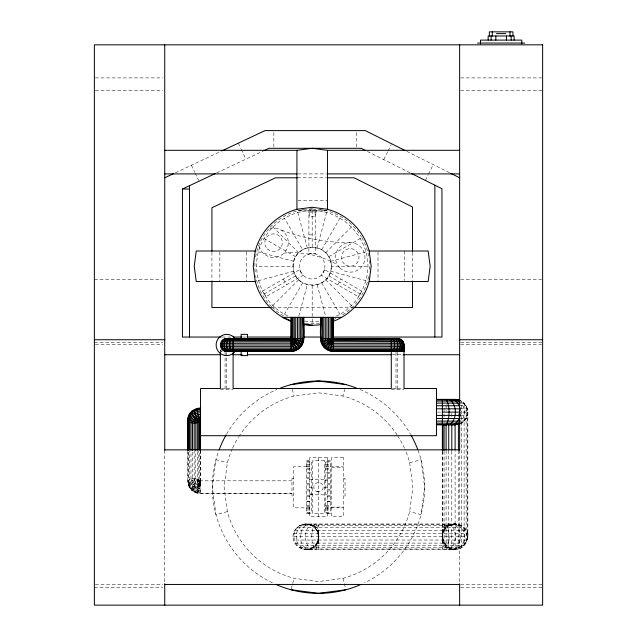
<?xml version="1.0" encoding="UTF-8"?>
<svg xmlns="http://www.w3.org/2000/svg" width="637" height="637" viewBox="0 0 637 637"><rect width="100%" height="100%" fill="white"/><g stroke="black" fill="none" stroke-linecap="round" stroke-linejoin="round"><path stroke-width="0.48" stroke-dasharray="3.19 2.39" d="M291.961 480.816L200.536 480.816C195.408 488.563 197.008 502.872 200.48 482.679C200.735 477.694 192.876 477.909 189.659 479.422C183.974 485.004 193.998 494.439 200.536 493.556L291.961 493.556M200.48 481.031L199.93 480.601C195.742 481.238 191.665 485.92 191.681 490.164L194.596 492.178C198.163 490.052 200.321 485.115 200.432 481.007L199.684 480.075M232.29 448.79A94.372 94.372 0 0 0 227.345 462.765L224.128 487.186L227.345 511.615A94.372 94.372 0 0 0 294.079 578.34L318.5 581.557L342.921 578.34A94.372 94.372 0 0 0 409.655 511.615L412.872 487.186L409.655 462.765A94.372 94.372 0 0 0 404.71 448.79M287.908 316.024C264.204 305.418 251.798 276.705 258.351 251.838C264.865 228.078 287.55 210.664 312.194 210.528C342.021 210.337 368.114 236.431 367.931 266.266C367.517 286.921 355.557 307.456 336.479 316.024M293.084 266.266C292.829 241.455 331.558 241.455 331.304 266.266C331.558 291.077 292.829 291.077 293.084 266.266L256.456 266.266M293.02 536.728C292.98 529.912 298.944 523.948 305.76 523.988L455.105 523.988C487.608 531.131 449.698 567.71 442.365 536.29C442.094 525.509 456.888 519.903 464.11 527.715C472.113 535.112 465.989 549.898 455.105 549.468L305.76 549.468C298.944 549.508 292.98 543.544 293.02 536.728L467.845 536.728L467.845 412.115C467.757 407.139 464.684 402.178 459.938 400.45M299.39 547.764L461.475 547.764L461.475 401.079L460.822 401.079C468.856 405.681 468.856 418.557 460.822 423.151L461.475 423.151C465.321 420.842 467.765 416.598 467.845 412.115L461.188 412.115M291.961 493.341L200.536 493.341L194.277 491.883C197.964 472.296 207.351 483.825 192.135 490.546L191.681 490.164M200.536 492.704C196.26 492.632 192 490.737 189.507 487.186C190.67 483.093 195.559 479.772 199.795 480.449L200.536 481.668C199.373 485.76 194.476 489.089 190.24 488.412L188.234 484.526C189.507 480.266 198.147 477.336 200.536 481.668C199.039 485.943 192.016 488.157 188.441 485.298L187.796 481.668L187.796 451.275M200.321 480.847L200.48 482.679M298.793 316.278L307.249 284.723M317.138 247.809L326.622 212.424M291.276 588.787L294.079 578.34M397.122 434.983A94.372 94.372 0 0 0 342.921 396.031L344.705 389.382M383.745 159.624L387.694 151.71M388.14 150.834L391.214 144.679M425.357 180.43L427.992 175.151M428.43 174.275L433.271 164.601M222.225 351.361L220.362 351.361L220.577 349.291M284.325 314.535L302.639 282.812A19.11 19.11 0 0 1 302.639 249.712L284.325 217.997M321.749 249.712L340.062 217.997M337.753 284.827L341.05 279.117M272.779 305.68L298.681 279.778M325.706 252.754L351.608 226.852M263.925 294.135L295.64 275.821M328.74 256.711L360.462 238.397M175.486 172.738L221.143 151.248M216.66 172.914L262.723 151.24M459.938 423.82C469.453 420.794 470.417 406.302 461.475 401.891M258.351 280.694L293.737 271.211M330.651 261.321L366.028 251.838M227.345 511.615L215.951 514.664L212.336 487.186L215.951 459.707L227.345 462.765M409.655 462.765L421.049 459.707L424.664 487.186L421.049 514.664L409.655 511.615M318.922 321.12L312.194 322.003L304.502 320.992M238.803 436.64A94.372 94.372 0 0 1 294.079 396.031L318.5 392.814L342.921 396.031M305.76 549.468C318.46 549.476 321.398 533.48 316.056 524.418L315.204 523.988L314.352 524.418C310.896 531.871 310.896 541.585 314.352 549.03L315.204 549.468L316.056 549.03C319.424 541.601 320.865 527.969 312.13 523.988C303.268 527.778 303.268 545.678 312.13 549.468C321.183 545.527 320.578 528.758 311.819 524.418C300.831 522.197 297.606 538.655 303.124 545.734C311.907 556.881 323.222 539.013 317.019 530.358C312.154 518.852 295.106 525.135 296.436 536.728C294.939 550.448 316.024 554.166 318.126 540.025C321.812 528.407 305.856 518.359 297.495 527.715C287.343 537.15 300.306 555.424 312.345 547.764C323.206 541.792 318.213 523.439 305.76 523.988M455.105 523.988C442.404 523.964 439.458 539.985 444.801 549.03L445.661 549.468L446.513 549.03C449.969 541.585 449.969 531.871 446.513 524.418L445.661 523.988L444.801 524.418C441.441 531.855 440 545.487 448.735 549.468C457.589 545.678 457.589 527.778 448.735 523.988C439.681 527.93 440.278 544.691 449.037 549.03C460.033 551.252 463.258 534.793 457.74 527.715C448.95 516.575 437.643 534.435 443.838 543.098C448.703 554.604 465.751 548.322 464.429 536.728C465.918 523.009 444.841 519.29 442.739 533.432C439.052 545.041 455.009 555.098 463.37 545.734C473.514 536.306 460.559 518.032 448.512 525.692C437.643 531.656 442.651 550.01 455.105 549.468L455.105 450.598M95.359 77.897L162.754 77.897M460.639 77.897L541.641 77.897M95.359 90.247L162.754 90.247M460.639 90.247L542.628 90.247M297.909 173.901L326.47 173.901M297.439 177.795L326.287 177.795M297.909 200.448L327.458 200.448M308.897 234.846L315.49 234.846M302.639 249.712A19.11 19.11 0 0 1 331.304 266.266L367.931 266.266M94.372 279.571L162.754 279.571M460.639 279.571L541.641 279.571M272.485 307.552L352.898 307.552M222.209 337.045L231.159 337.045M243.087 337.045L246.073 337.045M94.372 342.459L162.754 342.459M460.639 342.459L542.628 342.459M95.359 344.498L162.754 344.498M460.639 344.498L541.641 344.498M392.129 354.737L402.058 354.737M221.342 388.522L232.123 388.522M392.265 388.522L403.046 388.522M220.362 389.701L233.102 389.701M391.285 389.701L404.025 389.701M459.173 405.745L466.133 405.745L466.133 543.098L294.724 543.098M460.073 408.819L467.407 408.819L467.407 540.025L293.458 540.025M437.444 412.115L441.377 412.115M461.069 415.412L467.407 415.412M459.173 418.485L466.133 418.485M464.11 421.121L461.196 421.121C465.424 416.08 465.424 408.158 461.196 403.11L464.11 403.11L464.11 545.734L296.754 545.734M309.654 460.647L306.708 460.647L306.708 513.733L309.654 513.733M327.346 460.647L330.292 460.647L330.292 513.733L327.346 513.733M306.708 461.236L311.421 461.236L311.421 472.861L306.708 472.861M330.292 461.236L325.579 461.236L325.579 472.861L330.292 472.861M306.708 462.04L311.421 462.04M325.579 462.04L330.292 462.04M306.708 464.397L311.421 464.397M325.579 464.397L330.292 464.397M306.708 465.958L311.421 465.958M325.579 465.958L330.292 465.958M306.708 466.547L293.729 466.547L293.729 507.832L306.708 507.832M330.292 466.547L343.271 466.547M306.708 466.754L311.421 466.754M325.579 466.754L330.292 466.754M331.479 467.247L343.271 467.247M306.708 468.147L311.421 468.147M325.579 468.147L330.292 468.147M306.708 469.111L311.421 469.111M325.579 469.111L330.292 469.111M306.708 473.028L311.421 473.028L311.421 477.75L306.708 477.75M330.292 473.028L325.579 473.028L325.579 477.75L330.292 477.75M293.729 478.339L291.961 478.339L291.961 496.032L293.729 496.032M343.271 478.339L345.039 478.339L345.039 496.032L343.271 496.032M306.708 478.721L311.421 478.721L311.421 483.443L306.708 483.443M330.292 478.721L325.579 478.721L325.579 483.443L330.292 483.443M309.654 479.557L327.346 479.557M324.4 480.314L327.346 480.314M306.708 484.829L311.421 484.829L311.421 489.542L306.708 489.542M330.292 484.829L325.579 484.829L325.579 489.542L330.292 489.542M309.654 487.186L312.6 487.186M324.4 487.186L327.346 487.186M306.708 490.936L311.421 490.936L311.421 495.65L306.708 495.65M330.292 490.936L325.579 490.936L325.579 495.65L330.292 495.65M309.654 494.057L312.6 494.057M309.654 494.822L327.346 494.822M306.708 496.621L311.421 496.621L311.421 501.343L306.708 501.343M330.292 496.621L325.579 496.621L325.579 501.343L330.292 501.343M306.708 501.51L311.421 501.51L311.421 513.135L306.708 513.135M330.292 501.51L325.579 501.51L325.579 513.135L330.292 513.135M306.708 505.26L311.421 505.26M325.579 505.26L330.292 505.26M306.708 506.232L311.421 506.232M325.579 506.232L330.292 506.232M331.479 507.124L343.271 507.124M306.708 507.617L311.421 507.617M325.579 507.617L330.292 507.617M330.292 507.832L343.271 507.832M306.708 508.422L311.421 508.422M325.579 508.422L330.292 508.422M306.708 509.974L311.421 509.974M325.579 509.974L330.292 509.974M306.708 512.331L311.421 512.331M325.579 512.331L330.292 512.331M302.464 524.418L458.401 524.418M299.39 525.692L461.475 525.692M296.754 527.715L464.11 527.715M294.724 530.358L466.133 530.358M293.458 533.432L467.407 533.432M302.464 549.03L458.401 549.03L458.401 451.147M95.359 584.447L162.754 584.447M460.639 584.447L542.628 584.447M94.372 587.68L162.754 587.68M460.639 587.68L542.628 587.68M200.536 481.031L199.214 480.561L198.672 479.422M200.536 481.668L198.282 480.863L197.351 478.913M200.536 482.679L197.199 481.484L195.814 478.594M200.536 484.001C197.454 484.04 194.221 481.755 194.166 478.483M200.536 485.537C196.65 485.593 192.581 482.711 192.517 478.594M200.536 487.186C195.909 487.249 191.06 483.817 190.981 478.913M200.536 488.834C195.272 488.905 189.746 485.004 189.659 479.422M200.536 490.371C194.779 490.45 188.743 486.182 188.648 480.075M200.536 491.692C194.468 491.772 188.114 487.273 188.011 480.847M318.5 491.907L316.143 491.27A4.722 4.722 0 0 1 316.143 483.101A4.722 4.722 0 0 1 323.222 487.186A4.722 4.722 0 0 1 316.143 491.27M258.351 251.838L293.737 261.321M330.651 271.211L366.028 280.694M200.313 483.977L199.684 483.26L199.684 450.662M200.058 485.482L198.672 483.921L198.672 450.59M199.715 487.09L197.781 485.808L197.351 484.431L197.351 450.478M199.317 488.698L197.199 487.639L195.814 484.749L195.814 451.139M198.887 490.187C196.403 489.614 194.205 487.504 194.166 484.853L194.166 450.542M198.465 491.453C195.336 490.737 192.565 488.077 192.517 484.749L192.517 451.139M198.067 492.425C194.341 491.565 191.044 488.404 190.981 484.431L190.981 450.478M197.725 493.022C193.489 492.043 189.73 488.444 189.659 483.921L189.659 450.59M406.709 151.319L449.945 172.945M367.318 151.415L410.308 172.906M263.925 238.397L295.64 256.711M328.74 275.821L360.462 294.135M272.779 226.852L298.681 252.754M325.706 279.778L351.608 305.68M321.749 282.812L340.062 314.535M283.338 279.117L286.634 284.827M220.362 349.713L220.577 351.361M190.24 488.412L189.054 485.927L188.648 483.26L188.648 451.641M238.326 143.166L240.834 148.501M241.256 149.392L245.858 159.178M191.426 165.238L194.771 172.348M195.193 173.24L198.537 180.359M297.766 212.424L307.249 247.809M317.138 284.723L325.595 316.278M292.295 389.382L294.079 396.031M342.921 578.34L345.724 588.787M459.643 450.248L459.643 583.285M458.401 413.532L458.401 417.49M451.8 413.532L451.8 417.49M451.8 451.147L451.8 549.03M448.735 450.399L448.735 547.764M446.091 404.837L446.091 410.777M446.091 450.375L446.091 545.734M444.069 408.381L444.069 417.283M444.069 451.37L444.069 543.098M442.795 451.37L442.795 540.025M442.365 451.155L442.365 549.468M412.465 252.324L412.465 279.938M404.551 251.002L404.551 280.543M397.655 352.349L397.655 389.701M396.007 352.349L396.007 389.701M378.012 251.981L378.012 280.543M356.433 132.576L356.433 148.302M318.5 457.692L318.5 516.679M318.5 523.988L318.5 549.468M316.318 210.887L316.318 212.065L308.061 212.065L308.061 210.887M315.14 212.065L315.14 216.787L309.248 216.787L309.248 212.065M312.194 210.528L312.194 247.156M312.194 285.376L312.194 325.244M273.854 132.576L273.854 147.322M246.376 251.981L246.376 281.53M226.732 352.349L226.732 389.701M225.084 352.349L225.084 389.701M221.214 350.541L221.214 351.361M219.837 251.981L219.837 281.53M211.922 252.212L211.922 279.882M200.536 450.208L200.536 493.556M200.321 450.455L200.321 482.496C197.351 485.744 190.989 485.744 188.011 482.496L188.011 451.123M164.736 450.248L164.736 583.285M331.304 266.266A19.11 19.11 0 0 1 302.639 282.812M368.592 276.546A57.33 57.33 0 0 1 340.859 315.912M335.866 318.484A57.33 57.33 0 0 1 334.13 319.233M319.678 323.102A57.33 57.33 0 0 1 309.399 323.524M308.459 323.477A57.33 57.33 0 0 1 304.709 323.102M283.529 315.912A57.33 57.33 0 0 1 272.317 307.456M271.657 306.803A57.33 57.33 0 0 1 255.628 275.614M255.142 271.872A57.33 57.33 0 0 1 255.055 261.592M255.628 256.918A57.33 57.33 0 0 1 300.075 210.234M300.99 210.043A57.33 57.33 0 0 1 304.709 209.422M309.399 209A57.33 57.33 0 0 1 314.989 209M319.678 209.422A57.33 57.33 0 0 1 323.397 210.043M324.313 210.234A57.33 57.33 0 0 1 352.731 225.729M353.384 226.39A57.33 57.33 0 0 1 361.37 236.797M361.84 237.601A57.33 57.33 0 0 1 368.592 255.986M369.245 260.652A57.33 57.33 0 0 1 369.452 263.471M369.524 266.266A57.33 57.33 0 0 1 369.245 271.872M350.239 242.673A194.444 194.444 0 0 1 315.004 239.456L309.208 238.294A194.444 194.444 0 0 1 280.933 229.901M283.983 253.096A90.669 90.669 0 0 1 311.628 254.816L316.127 255.915A90.669 90.669 0 0 1 337.467 264.793M269.746 228.428A14.747 14.747 0 0 1 288.083 240.109A14.747 14.747 0 0 1 274.842 257.364A14.747 14.747 0 0 1 258.813 242.673M418.039 450.271A106.164 106.164 0 0 1 364.587 582.831M272.413 582.831A106.164 106.164 0 0 1 218.961 450.271M226.557 434.108A106.164 106.164 0 0 1 276.952 389.486M360.048 389.486A106.164 106.164 0 0 1 410.443 434.108M232.704 447.883A94.372 94.372 0 0 1 238.286 437.476M397.663 435.812A94.372 94.372 0 0 1 404.296 447.883M324.496 269.562L323.23 272.636L321.199 275.272L358.44 296.77L361.736 291.061L324.496 269.562A12.74 12.74 0 0 0 308.897 253.956L308.897 210.958L315.49 210.958L315.49 253.956L312.194 253.526L308.897 253.956A12.74 12.74 0 0 0 303.188 275.272L265.947 296.77L262.651 291.061L299.884 269.562L301.158 272.636L303.188 275.272A12.74 12.74 0 0 0 324.496 269.562M312.194 208.936L297.352 210.887L327.028 210.887L312.194 208.936M327.346 457.692L309.654 457.692L309.654 516.679L327.346 516.679L327.346 457.692M343.271 457.692L331.479 457.692L331.479 516.679L343.271 516.679L343.271 457.692M324.4 460.647L312.6 460.647L312.6 513.733L324.4 513.733L324.4 460.647M339.808 267.843A14.747 14.747 0 0 0 364.475 261.234A14.747 14.747 0 0 0 346.417 243.175A14.747 14.747 0 0 0 339.808 267.843M267.341 248.892A8.799 8.799 0 0 0 282.056 244.95A8.799 8.799 0 0 0 271.282 234.177A8.799 8.799 0 0 0 267.341 248.892M345.835 265.032A8.799 8.799 0 0 0 359.029 257.42A8.799 8.799 0 0 0 345.835 249.8A8.799 8.799 0 0 0 345.835 265.032"/><path stroke-width="0.96" d="M449.818 424.568C455.901 425.994 460.073 419.082 460.225 413.763M303.817 338.621C303.857 345.445 297.893 351.409 291.077 351.361L226.732 351.361C218.555 351.672 218.555 338.319 226.732 338.621L303.817 338.621L303.817 317.345M332.96 321.47A58.978 58.978 0 0 0 369.165 281.53L371.172 266.266L369.165 251.002A58.978 58.978 0 0 0 327.458 209.294L312.194 207.28L296.93 209.294A58.978 58.978 0 0 0 255.222 251.002L253.215 266.266L255.222 281.53A58.978 58.978 0 0 0 291.428 321.47M396.007 351.361C404.853 353.543 407.011 338.55 397.655 338.621L320.57 338.621L320.57 317.345M187.796 450.295L187.796 419.902C188.178 416.534 189.308 413.158 192.135 411.032L193.783 411.295M200.321 450.136L200.321 420.723C197.351 423.971 190.989 423.971 188.011 420.723C188.114 414.297 194.468 409.798 200.536 409.878M200.536 408.014L197.462 408.365L194.277 409.687C194.468 413.636 196.538 419.608 200.536 420.754M330.014 350.931L333.31 338.621L321 341.926C322.489 347.356 327.673 351.337 333.31 351.361L404.025 351.361M326.94 349.657L333.31 338.621L322.274 344.991M392.105 339.481L393.355 338.844C395.083 342.571 395.083 347.42 393.355 351.146L392.933 351.361M192.135 411.032L189.691 413.652L188.234 417.044L188.011 420.723M200.329 420.675C196.753 423.533 189.73 421.32 188.234 417.044L190.24 413.166L191.116 412.943M324.297 347.635L333.31 338.621M451.49 424.568L456.251 424.425L460.057 422.14M192.844 410.992L195.097 409.495L191.681 411.406C191.657 415.595 195.885 420.731 200.114 420.858M444.801 399.813L445.661 399.375L446.513 399.813C449.969 407.258 449.969 416.972 446.513 424.425L445.661 424.855L444.801 424.425M164.736 177.795L173.694 173.583M222.034 150.834L265.008 130.609L365.28 130.609L404.965 150.451M221.214 337.045L182.437 337.045L182.437 189.022L215.441 173.487M263.614 150.818L268.965 148.302L361.099 148.302L365.542 150.523M460.081 423.47L457.852 424.425L452.278 424.529M194.277 409.687L200.536 408.229M393.642 338.844L394.47 338.621C402.847 336.256 405.443 350.756 396.803 351.361M394.47 351.361C398.826 349.418 398.587 341.782 395.29 338.844M447.086 399.813L448.735 399.375C457.589 403.165 457.589 421.065 448.735 424.855M394.622 338.844C401.557 337.578 402.345 350.613 395.784 351.361M449.818 399.662C455.901 398.236 460.073 405.156 460.225 410.467M451.49 399.662L456.251 399.813L460.057 402.098M395.84 338.844C404.551 336.36 406.422 351.481 397.432 351.361M452.278 399.702L457.852 399.813L460.081 400.761M164.736 150.308L296.93 150.308L312.194 148.302L327.458 150.308L459.643 150.308M291.021 384.637L318.5 381.022L345.979 384.637M452.628 399.702L455.105 399.375L459.938 400.45M345.979 589.735L318.5 593.358L291.021 589.735M403.802 349.291L403.802 350.143L402.154 350.883L397.655 351.361C401.238 351.497 404.949 348.16 403.802 344.418M403.802 347.356L403.802 349.004L402.154 350.43L397.655 351.361C403.786 351.743 406.454 342.658 400.84 339.887L400.84 339.481L333.087 339.449L332.458 338.621L332.458 317.345M200.536 408.866C196.26 408.946 192 410.841 189.507 414.384C190.67 418.477 195.559 421.798 199.795 421.129L200.352 420.635L199.684 421.495L199.684 449.929M200.536 411.199C194.779 411.12 188.743 415.396 188.648 421.495L188.648 449.929M200.536 412.736C195.272 412.665 189.746 416.574 189.659 422.156L189.659 449.611M200.536 414.384C195.909 414.321 191.06 417.753 190.981 422.657L190.981 450.112M200.536 416.033C196.65 415.985 192.581 418.859 192.517 422.976L192.517 450.431M200.536 417.569C197.454 417.53 194.221 419.815 194.166 423.087L194.166 449.563M200.536 418.891L197.199 420.086L195.814 422.976L195.814 450.431M200.536 419.902L198.282 420.707L197.351 422.657L197.351 450.112M200.536 420.539L199.214 421.009L198.672 422.156L198.672 449.611M397.655 351.361C400.681 351.513 404.901 349.235 403.802 345.692M496.422 33.618L505.858 33.618M477.543 43.053L524.729 43.053M164.736 173.901L296.93 173.901M327.458 173.901L459.643 173.901M297.439 177.795L275.558 177.795L211.922 207.734L211.922 251.217M327.283 177.795L354.14 177.795L412.465 206.953L412.465 251.336M182.437 189.022L189.515 189.022M255.222 251.002L196.244 251.002L194.229 266.266L196.244 281.53L255.222 281.53M369.165 251.002L428.144 251.002L430.158 266.266L428.144 281.53L369.165 281.53M271.489 307.552L211.922 307.552L211.922 280.869M353.885 307.552L412.465 307.552L412.465 280.925M341.687 317.345L282.701 317.345L291.595 321.024M233.142 337.045L242.092 337.045M247.068 337.045L291.81 337.045M303.745 337.045L320.642 337.045M332.578 337.045L441.951 337.045L441.951 188.727L411.741 173.622M225.084 338.844L291.133 338.836L291.292 317.345M223.547 339.481L291.3 339.449L291.929 338.621L291.929 317.345M94.372 339.736L164.736 339.736M459.643 339.736L542.628 339.736M222.225 340.492L291.563 340.429L292.94 338.621L292.94 317.345M221.214 341.806L291.905 341.703L293.84 340.214L294.262 338.621L294.262 317.345M220.577 343.343L292.303 343.184L294.413 341.965L295.64 339.847L295.799 317.345M220.362 344.991L291.077 344.991C294.485 345.015 297.471 342.037 297.447 338.621L297.447 317.345M220.577 346.647L291.077 346.647C295.369 346.671 299.127 342.913 299.095 338.621L299.095 317.345M403.802 346.647L333.31 346.647C329.018 346.671 325.26 342.913 325.292 338.621L325.292 317.345M221.214 348.176L291.077 348.176C296.189 348.208 300.664 343.741 300.632 338.621L300.632 317.345M222.225 349.498L291.077 349.498C296.898 349.538 301.986 344.442 301.954 338.621L301.954 317.345M223.547 350.509L291.077 350.509C308.093 349.681 302.137 327.88 302.965 317.345M225.084 351.146L291.077 351.146C308.507 350.382 303.029 328.286 303.602 317.345M164.736 354.737L220.346 354.737M233.253 354.737L242.187 354.737M247.156 354.737L391.134 354.737M403.046 354.737L459.643 354.737M436.464 399.375L455.105 399.375M436.464 399.813L458.401 399.813L458.401 400.665M436.464 401.079L458.911 401.079M436.464 403.11L460.328 403.11M436.464 405.745L459.173 405.745M436.464 408.819L460.073 408.819M442.365 412.115L460.376 412.115M436.464 415.412L460.073 415.412M436.464 418.485L459.173 418.485M436.464 421.121L460.328 421.121M436.464 423.151L458.911 423.151M436.464 424.425L458.401 424.425L459.938 423.82L455.105 424.855L436.464 424.855M200.536 435.708L436.464 435.708L436.464 388.522L404.025 388.522L404.025 344.991L333.31 344.991C329.902 345.015 326.916 342.037 326.94 338.621L326.94 317.345M164.736 449.849L459.643 449.849M164.736 584.447L459.643 584.447M303.61 324.114L312.194 325.244M226.732 338.621L228.38 338.844M228.54 338.844C219.837 336.36 217.965 351.481 226.947 351.361M229.017 338.844C220.975 336.798 219.534 351.178 227.584 351.361M229.766 338.844C222.823 337.578 222.042 350.613 228.595 351.361M230.745 338.844L229.917 338.621C225.49 340.524 225.49 349.466 229.917 351.361M294.374 350.931L291.077 338.621L303.387 341.926M450.829 173.383L459.643 177.795M231.454 351.361L231.032 351.146C229.304 347.42 229.304 342.571 231.032 338.844L232.282 339.481M297.447 349.657L291.077 338.621L302.113 344.991M197.725 408.556C196.61 411.391 198.457 417.553 200.313 420.778M291.077 338.621L300.083 347.635M320.57 338.621L321 341.926M521.783 43.881L521.783 40.107L480.497 40.107L480.497 43.881M514.115 40.107L514.115 35.983L488.165 35.983L488.165 40.107M512.936 35.983L512.936 31.85L489.343 31.85L489.343 35.983M511.169 35.983L511.169 40.107M509.982 31.85L509.982 35.983M506.447 35.983L506.447 40.107M495.833 35.983L495.833 40.107M492.29 31.85L492.29 35.983M491.111 35.983L491.111 40.107M459.643 44.829L459.643 450.248M459.643 583.707L459.643 605.15M458.401 450.176L458.401 424.433L452.628 424.545L455.105 424.855L455.105 449.603M451.8 424.433L451.8 450.176M448.735 424.194L448.735 449.937M446.091 424.218L446.091 449.961M444.069 424.64L444.069 450.383M442.795 424.648L442.795 450.383M442.365 399.375L442.365 450.168M434.872 185.192L434.872 337.045M403.802 351.361L403.802 343.343L333.31 343.343L330.945 342.714L329.218 340.986L328.588 338.621L328.588 317.345M403.173 343.088L403.173 341.806L332.482 341.703L331.057 340.875L330.125 338.621L330.125 317.345M403.173 351.361L403.173 348.176L333.31 348.176C328.198 348.208 323.723 343.741 323.755 338.621L323.755 317.345M402.154 340.859L332.825 340.429L331.439 338.621L331.439 317.345M402.154 351.361L402.154 349.498L333.31 349.498C327.49 349.538 322.402 344.442 322.433 338.621L322.433 317.345M400.84 351.361L400.84 350.509L333.31 350.509C316.294 349.681 322.25 327.88 321.422 317.345M399.303 339.266L399.303 338.844L333.255 338.836L333.095 317.345M399.303 351.361L333.31 351.146C315.88 350.382 321.359 328.286 320.785 317.345M397.655 339.059L397.655 338.621L396.007 339.266M391.285 338.621L391.285 388.522L233.102 388.522L233.102 352.341M333.31 317.345L333.31 351.361M327.458 150.308L327.458 209.294M296.93 150.308L296.93 209.294M291.077 317.345L291.077 351.361M247.514 339.481L247.514 334.377L241.144 334.377L241.144 339.481M247.514 351.035L247.514 355.613L241.144 355.613L241.144 351.035M233.102 338.621L233.102 351.361M220.362 352.341L220.362 388.522L200.536 388.522L200.536 450.208M189.515 185.693L189.515 337.045M188.011 419.074L188.011 450.455M164.736 44.829L164.736 450.248M164.736 583.707L164.736 605.15M360.964 584.487A106.164 106.164 0 0 1 276.036 584.487M219.311 449.34A106.164 106.164 0 0 1 226.071 434.96M280.654 387.997A106.164 106.164 0 0 1 356.346 387.997M410.929 434.96A106.164 106.164 0 0 1 417.689 449.34M320.857 324.607A58.978 58.978 0 0 1 303.531 324.607M235.435 351.083A10.614 10.614 0 0 1 219.677 352.93A10.614 10.614 0 0 1 219.677 337.061A10.614 10.614 0 0 1 235.435 338.908M542.628 44.829L94.372 44.829L94.372 605.15L542.628 605.15L542.628 44.829"/></g></svg>
